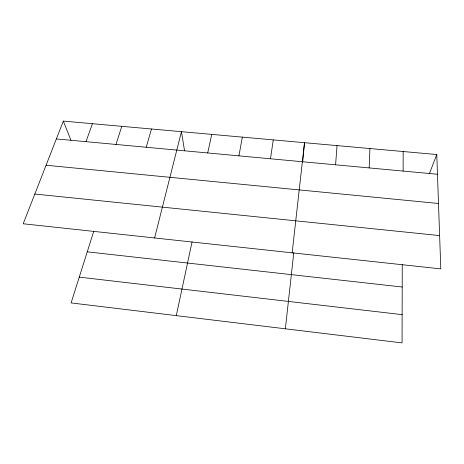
<?xml version="1.0" encoding="UTF-8"?>
<svg xmlns="http://www.w3.org/2000/svg" width="464" height="464" viewBox="0 0 464 464"><rect width="100%" height="100%" fill="white"/><g stroke="black" fill="none" stroke-linecap="round" stroke-linejoin="round"><path stroke-width="0.7" d="M402.259 264.358L402.056 342.902L71.102 302.922L93.774 231.205M403.129 171.071L403.164 151.525M369.17 167.922L369.924 148.55M335.588 164.807L337.038 145.603M302.69 161.861L304.506 142.692L292.163 252.822M285.366 328.802L293.776 252.723M270.483 158.775L273.267 139.896M238.925 155.846L242.347 137.124M176.291 315.624L192.079 241.825M207.704 152.952L211.746 134.386M154.605 237.962L181.453 131.672L184.562 150.846M146.224 147.25L151.473 128.992M115.959 144.443L121.794 126.336M86.008 141.665L92.411 123.702M429.478 173.501L436.775 154.535L63.33 121.098L23.2 223.77L440.8 268.882L436.775 154.535M56.364 138.922L437.471 174.255M46.075 165.242L438.497 203.481M34.817 194.039L439.628 235.59M87.249 251.836L402.201 287.013M79.257 277.13L402.131 314.638M63.33 121.098L70.951 140.261"/></g></svg>
